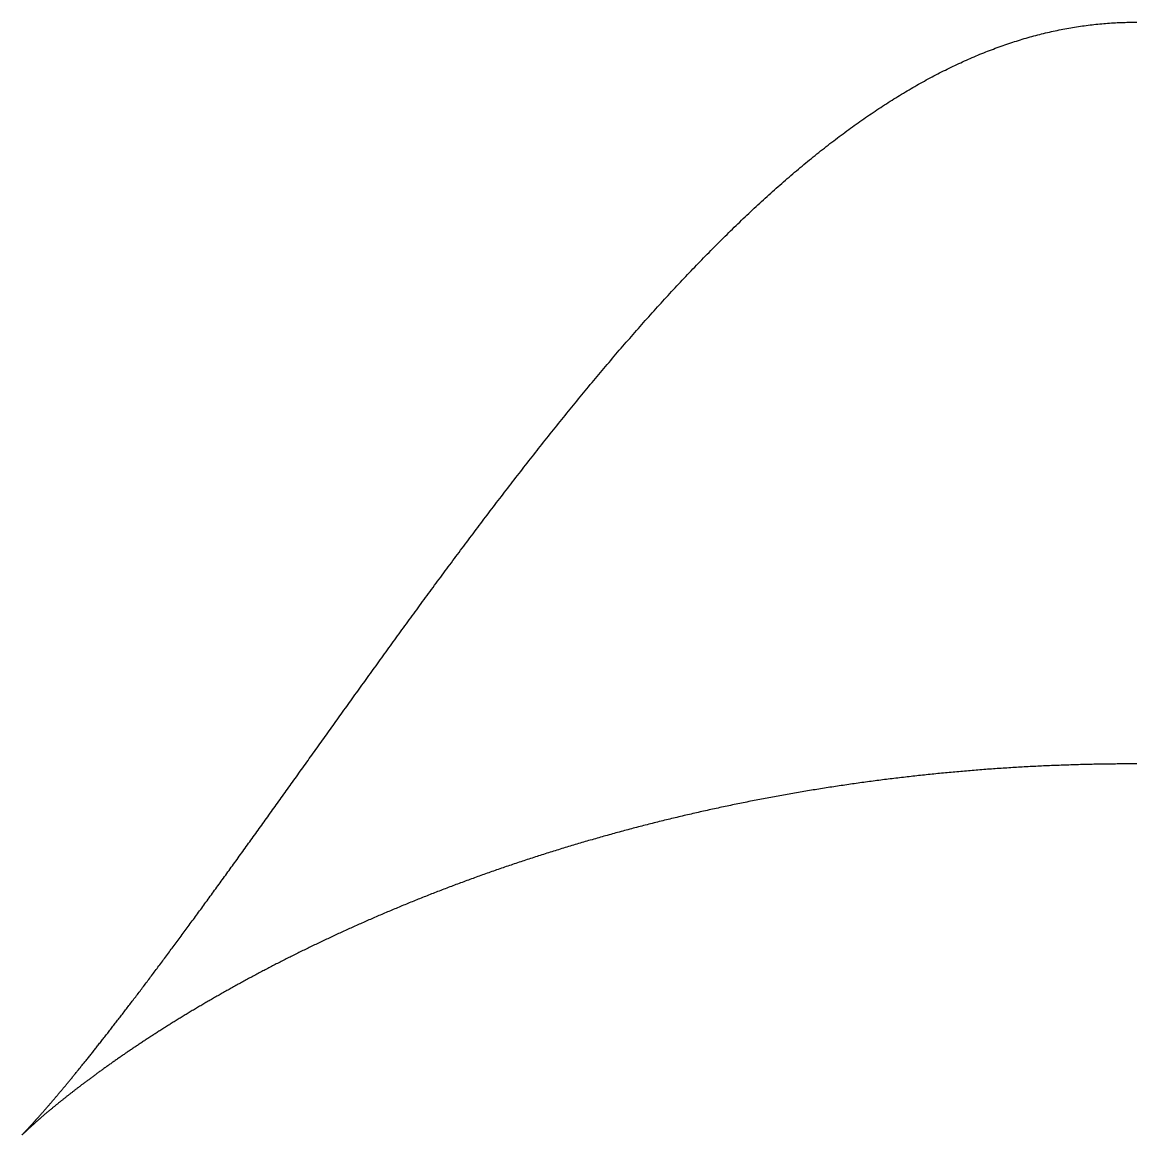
# Model space of a CAD drawing. Header units: metres. Extents: x 0 to 80, y 0 to 80.
# Drawn here: x 30.16 to 40, y 15.08 to 24.92 of the extents above; entities that cross this region are included whole.
import ezdxf

# ---------------------------------------------------------------- set-up
doc = ezdxf.new("R2010")
doc.units = ezdxf.units.M

msp = doc.modelspace()

# ---------------------------------------------------------------- linework, layer by layer
at = {"layer": 'ENGRAVE'}
msp.add_lwpolyline([(40.017172, 18.360208), (40, 18.360217), (39.982828, 18.360208), (39.965657, 18.360184), (39.948485, 18.360142), (39.931313, 18.360084), (39.914142, 18.360009), (39.896971, 18.359917), (39.879801, 18.359809), (39.86263, 18.359684), (39.84546, 18.359543), (39.828291, 18.359384), (39.811122, 18.35921), (39.793954, 18.359018), (39.776786, 18.35881), (39.759619, 18.358585), (39.742453, 18.358344), (39.725287, 18.358086), (39.708123, 18.357811), (39.690959, 18.35752), (39.673796, 18.357212), (39.656634, 18.356888), (39.639474, 18.356547), (39.622314, 18.356189), (39.605155, 18.355814), (39.587998, 18.355423), (39.570842, 18.355016), (39.553687, 18.354592), (39.536534, 18.354151), (39.519382, 18.353693), (39.502231, 18.353219), (39.485082, 18.352729), (39.467935, 18.352221), (39.450789, 18.351698), (39.433645, 18.351157), (39.416502, 18.3506), (39.399362, 18.350027), (39.382223, 18.349437), (39.365086, 18.34883), (39.347951, 18.348207), (39.330818, 18.347567), (39.313687, 18.346911), (39.296558, 18.346238), (39.279431, 18.345548), (39.262307, 18.344842), (39.245185, 18.34412), (39.228065, 18.343381), (39.210947, 18.342625), (39.193832, 18.341853), (39.176719, 18.341065), (39.159609, 18.34026), (39.142501, 18.339438), (39.125396, 18.3386), (39.108293, 18.337746), (39.091194, 18.336875), (39.074097, 18.335988), (39.057002, 18.335084), (39.039911, 18.334163), (39.022823, 18.333227), (39.005737, 18.332273), (38.988655, 18.331304), (38.971576, 18.330318), (38.9545, 18.329315), (38.937427, 18.328296), (38.920357, 18.327261), (38.903291, 18.326209), (38.886228, 18.325141), (38.869168, 18.324057), (38.852112, 18.322956), (38.835059, 18.321839), (38.81801, 18.320705), (38.800964, 18.319556), (38.783922, 18.31839), (38.766884, 18.317207), (38.74985, 18.316008), (38.732819, 18.314793), (38.715792, 18.313562), (38.698769, 18.312314), (38.68175, 18.31105), (38.664735, 18.30977), (38.647724, 18.308474), (38.630718, 18.307161), (38.613715, 18.305832), (38.596717, 18.304487), (38.579723, 18.303126), (38.562733, 18.301748), (38.545748, 18.300355), (38.528767, 18.298945), (38.51179, 18.297519), (38.494818, 18.296077), (38.477851, 18.294618), (38.460888, 18.293144), (38.44393, 18.291653), (38.426977, 18.290147), (38.410029, 18.288624), (38.393085, 18.287085), (38.376146, 18.28553), (38.359212, 18.283959), (38.342284, 18.282372), (38.32536, 18.280769), (38.308441, 18.27915), (38.291528, 18.277515), (38.27462, 18.275864), (38.257717, 18.274197), (38.240819, 18.272514), (38.223926, 18.270815), (38.207039, 18.2691), (38.190158, 18.267369), (38.173282, 18.265623), (38.156412, 18.26386), (38.139547, 18.262081), (38.122688, 18.260287), (38.105834, 18.258477), (38.088987, 18.256651), (38.072145, 18.254809), (38.055309, 18.252951), (38.038479, 18.251078), (38.021655, 18.249189), (38.004837, 18.247283), (37.988025, 18.245363), (37.971219, 18.243426), (37.954419, 18.241474), (37.937626, 18.239506), (37.920839, 18.237522), (37.904058, 18.235523), (37.887284, 18.233508), (37.870516, 18.231478), (37.853754, 18.229431), (37.836999, 18.22737), (37.820251, 18.225292), (37.803509, 18.223199), (37.786774, 18.221091), (37.770046, 18.218967), (37.753324, 18.216827), (37.73661, 18.214672), (37.719902, 18.212501), (37.703201, 18.210315), (37.686508, 18.208114), (37.669821, 18.205897), (37.653141, 18.203665), (37.636469, 18.201417), (37.619803, 18.199154), (37.603145, 18.196875), (37.586494, 18.194582), (37.569851, 18.192272), (37.553215, 18.189948), (37.536586, 18.187608), (37.519965, 18.185253), (37.503352, 18.182883), (37.486746, 18.180498), (37.470148, 18.178097), (37.453557, 18.175681), (37.436975, 18.17325), (37.4204, 18.170804), (37.403832, 18.168343), (37.387273, 18.165866), (37.370722, 18.163375), (37.354179, 18.160868), (37.337644, 18.158346), (37.321117, 18.15581), (37.304598, 18.153258), (37.288087, 18.150691), (37.271585, 18.14811), (37.25509, 18.145513), (37.238605, 18.142902), (37.222127, 18.140275), (37.205658, 18.137634), (37.189198, 18.134978), (37.172746, 18.132307), (37.156303, 18.129621), (37.139869, 18.12692), (37.123443, 18.124205), (37.107026, 18.121475), (37.090617, 18.11873), (37.074218, 18.115971), (37.057828, 18.113196), (37.041446, 18.110408), (37.025074, 18.107604), (37.00871, 18.104786), (36.992356, 18.101953), (36.976011, 18.099106), (36.959675, 18.096244), (36.943348, 18.093368), (36.927031, 18.090477), (36.910723, 18.087571), (36.894424, 18.084652), (36.878135, 18.081717), (36.861855, 18.078769), (36.845585, 18.075806), (36.829325, 18.072829), (36.813074, 18.069837), (36.796833, 18.066831), (36.780602, 18.063811), (36.76438, 18.060776), (36.748168, 18.057727), (36.731967, 18.054664), (36.715775, 18.051587), (36.699593, 18.048496), (36.683421, 18.045391), (36.66726, 18.042271), (36.651108, 18.039138), (36.634967, 18.03599), (36.618836, 18.032828), (36.602715, 18.029653), (36.586605, 18.026463), (36.570505, 18.02326), (36.554415, 18.020042), (36.538336, 18.016811), (36.522267, 18.013566), (36.506209, 18.010306), (36.490162, 18.007034), (36.474126, 18.003747), (36.4581, 18.000447), (36.442085, 17.997132), (36.42608, 17.993805), (36.410087, 17.990463), (36.394105, 17.987108), (36.378133, 17.983739), (36.362173, 17.980357), (36.346224, 17.976961), (36.330285, 17.973551), (36.314358, 17.970128), (36.298443, 17.966692), (36.282538, 17.963242), (36.266645, 17.959779), (36.250763, 17.956302), (36.234893, 17.952812), (36.219034, 17.949309), (36.203187, 17.945792), (36.187351, 17.942262), (36.171527, 17.938719), (36.155714, 17.935163), (36.139913, 17.931593), (36.124124, 17.92801), (36.108347, 17.924415), (36.092581, 17.920806), (36.076828, 17.917184), (36.061086, 17.913549), (36.045357, 17.909901), (36.029639, 17.90624), (36.013934, 17.902566), (35.998241, 17.898879), (35.982559, 17.895179), (35.966891, 17.891467), (35.951234, 17.887741), (35.93559, 17.884003), (35.919958, 17.880252), (35.904339, 17.876489), (35.888732, 17.872713), (35.873137, 17.868924), (35.857555, 17.865122), (35.841986, 17.861308), (35.82643, 17.857481), (35.810886, 17.853642), (35.795355, 17.84979), (35.779836, 17.845926), (35.764331, 17.84205), (35.748838, 17.838161), (35.733359, 17.834259), (35.717892, 17.830346), (35.702439, 17.82642), (35.686998, 17.822482), (35.671571, 17.818531), (35.656157, 17.814568), (35.640756, 17.810594), (35.625368, 17.806607), (35.609994, 17.802608), (35.594633, 17.798597), (35.579286, 17.794574), (35.563952, 17.790539), (35.548631, 17.786492), (35.533324, 17.782433), (35.518031, 17.778362), (35.502751, 17.77428), (35.487485, 17.770185), (35.472233, 17.766079), (35.456994, 17.761961), (35.44177, 17.757831), (35.426559, 17.75369), (35.411362, 17.749537), (35.396179, 17.745373), (35.381011, 17.741197), (35.365856, 17.737009), (35.350715, 17.73281), (35.335589, 17.728599), (35.320477, 17.724377), (35.305379, 17.720144), (35.290295, 17.715899), (35.275226, 17.711643), (35.260171, 17.707376), (35.24513, 17.703098), (35.230104, 17.698808), (35.215093, 17.694507), (35.200096, 17.690195), (35.185113, 17.685872), (35.170146, 17.681538), (35.155193, 17.677193), (35.140255, 17.672837), (35.125331, 17.668471), (35.110423, 17.664093), (35.095529, 17.659704), (35.08065, 17.655305), (35.065787, 17.650894), (35.050938, 17.646473), (35.036105, 17.642042), (35.021286, 17.6376), (35.006483, 17.633147), (34.991695, 17.628683), (34.976922, 17.624209), (34.962164, 17.619725), (34.947422, 17.61523), (34.932695, 17.610724), (34.917984, 17.606209), (34.903288, 17.601682), (34.888608, 17.597146), (34.873943, 17.592599), (34.859294, 17.588043), (34.84466, 17.583476), (34.830043, 17.578898), (34.81544, 17.574311), (34.800854, 17.569714), (34.786284, 17.565107), (34.771729, 17.560489), (34.757191, 17.555862), (34.742668, 17.551225), (34.728161, 17.546578), (34.713671, 17.541921), (34.699196, 17.537255), (34.684738, 17.532579), (34.670296, 17.527893), (34.65587, 17.523197), (34.64146, 17.518492), (34.627067, 17.513777), (34.61269, 17.509053), (34.59833, 17.50432), (34.583986, 17.499577), (34.569658, 17.494824), (34.555347, 17.490062), (34.541053, 17.485291), (34.526775, 17.480511), (34.512514, 17.475721), (34.498269, 17.470923), (34.484042, 17.466115), (34.469831, 17.461298), (34.455637, 17.456472), (34.44146, 17.451637), (34.427299, 17.446794), (34.413156, 17.441941), (34.39903, 17.437079), (34.384921, 17.432209), (34.370829, 17.42733), (34.356754, 17.422442), (34.342696, 17.417545), (34.328656, 17.41264), (34.314633, 17.407726), (34.300627, 17.402804), (34.286638, 17.397873), (34.272667, 17.392934), (34.258714, 17.387987), (34.244777, 17.383031), (34.230859, 17.378066), (34.216958, 17.373094), (34.203074, 17.368113), (34.189209, 17.363124), (34.17536, 17.358127), (34.16153, 17.353122), (34.147718, 17.348109), (34.133923, 17.343087), (34.120146, 17.338058), (34.106387, 17.333021), (34.092646, 17.327977), (34.078923, 17.322924), (34.065218, 17.317863), (34.051531, 17.312795), (34.037862, 17.30772), (34.024212, 17.302636), (34.010579, 17.297545), (33.996965, 17.292447), (33.983369, 17.287341), (33.969792, 17.282228), (33.956233, 17.277107), (33.942692, 17.271979), (33.92917, 17.266844), (33.915666, 17.261701), (33.902181, 17.256552), (33.888714, 17.251395), (33.875266, 17.246231), (33.861836, 17.24106), (33.848426, 17.235882), (33.835034, 17.230698), (33.82166, 17.225506), (33.808306, 17.220307), (33.794971, 17.215102), (33.781654, 17.20989), (33.768356, 17.204672), (33.755077, 17.199446), (33.741818, 17.194214), (33.728577, 17.188976), (33.715356, 17.183731), (33.702153, 17.17848), (33.68897, 17.173222), (33.675806, 17.167958), (33.662661, 17.162688), (33.649536, 17.157411), (33.63643, 17.152129), (33.623343, 17.14684), (33.610276, 17.141545), (33.597228, 17.136244), (33.5842, 17.130937), (33.571191, 17.125624), (33.558202, 17.120306), (33.545233, 17.114981), (33.532283, 17.109651), (33.519353, 17.104315), (33.506442, 17.098974), (33.493552, 17.093626), (33.480681, 17.088274), (33.46783, 17.082915), (33.454999, 17.077552), (33.442188, 17.072183), (33.429396, 17.066808), (33.416625, 17.061429), (33.403874, 17.056044), (33.391143, 17.050654), (33.378432, 17.045258), (33.365742, 17.039858), (33.353071, 17.034453), (33.340421, 17.029043), (33.327791, 17.023627), (33.315181, 17.018207), (33.302592, 17.012783), (33.290023, 17.007353), (33.277475, 17.001919), (33.264947, 16.99648), (33.25244, 16.991036), (33.239953, 16.985588), (33.227486, 16.980136), (33.215041, 16.974679), (33.202616, 16.969217), (33.190212, 16.963752), (33.177828, 16.958282), (33.165465, 16.952808), (33.153123, 16.94733), (33.140802, 16.941847), (33.128502, 16.936361), (33.116223, 16.930871), (33.103965, 16.925377), (33.091727, 16.919879), (33.079511, 16.914377), (33.067316, 16.908871), (33.055142, 16.903362), (33.042989, 16.897849), (33.030857, 16.892332), (33.018747, 16.886812), (33.006658, 16.881288), (32.99459, 16.875761), (32.982543, 16.870231), (32.970518, 16.864698), (32.958515, 16.859161), (32.946532, 16.853621), (32.934571, 16.848077), (32.922632, 16.842531), (32.910714, 16.836982), (32.898818, 16.83143), (32.886944, 16.825875), (32.875091, 16.820317), (32.86326, 16.814756), (32.85145, 16.809193), (32.839663, 16.803627), (32.827897, 16.798058), (32.816153, 16.792487), (32.804431, 16.786913), (32.792731, 16.781337), (32.781053, 16.775758), (32.769396, 16.770177), (32.757762, 16.764594), (32.74615, 16.759009), (32.73456, 16.753422), (32.722992, 16.747832), (32.711446, 16.742241), (32.699923, 16.736647), (32.688422, 16.731052), (32.676943, 16.725455), (32.665486, 16.719856), (32.654052, 16.714255), (32.64264, 16.708653), (32.63125, 16.703049), (32.619883, 16.697444), (32.608538, 16.691837), (32.597216, 16.686229), (32.585917, 16.680619), (32.57464, 16.675008), (32.563385, 16.669396), (32.552153, 16.663783), (32.540944, 16.658168), (32.529758, 16.652553), (32.518595, 16.646937), (32.507454, 16.641319), (32.496336, 16.635701), (32.485241, 16.630082), (32.474169, 16.624462), (32.463119, 16.618842), (32.452093, 16.613221), (32.44109, 16.607599), (32.430109, 16.601977), (32.419152, 16.596355), (32.408218, 16.590732), (32.397307, 16.585109), (32.386419, 16.579486), (32.375554, 16.573862), (32.364713, 16.568239), (32.353895, 16.562615), (32.3431, 16.556991), (32.332328, 16.551368), (32.32158, 16.545744), (32.310855, 16.540121), (32.300154, 16.534498), (32.289476, 16.528875), (32.278821, 16.523253), (32.26819, 16.517632), (32.257583, 16.51201), (32.246999, 16.50639), (32.236439, 16.50077), (32.225903, 16.49515), (32.21539, 16.489532), (32.204901, 16.483914), (32.194435, 16.478298), (32.183994, 16.472682), (32.173576, 16.467067), (32.163182, 16.461454), (32.152812, 16.455841), (32.142466, 16.45023), (32.132143, 16.44462), (32.121845, 16.439012), (32.111571, 16.433405), (32.10132, 16.427799), (32.091094, 16.422195), (32.080892, 16.416593), (32.070714, 16.410992), (32.06056, 16.405393), (32.050431, 16.399796), (32.040325, 16.394201), (32.030244, 16.388608), (32.020187, 16.383017), (32.010155, 16.377428), (32.000146, 16.371841), (31.990162, 16.366256), (31.980203, 16.360674), (31.970268, 16.355094), (31.960357, 16.349516), (31.950471, 16.343941), (31.94061, 16.338368), (31.930772, 16.332798), (31.92096, 16.327231), (31.911172, 16.321667), (31.901409, 16.316105), (31.89167, 16.310546), (31.881957, 16.304991), (31.872267, 16.299438), (31.862603, 16.293888), (31.852964, 16.288342), (31.843349, 16.282799), (31.833759, 16.277259), (31.824194, 16.271722), (31.814654, 16.266189), (31.805139, 16.260659), (31.795648, 16.255133), (31.786183, 16.249611), (31.776743, 16.244092), (31.767328, 16.238578), (31.757938, 16.233067), (31.748573, 16.22756), (31.739233, 16.222057), (31.729918, 16.216558), (31.720629, 16.211063), (31.711364, 16.205572), (31.702125, 16.200086), (31.692912, 16.194604), (31.683723, 16.189126), (31.67456, 16.183653), (31.665422, 16.178184), (31.65631, 16.17272), (31.647223, 16.167261), (31.638162, 16.161807), (31.629126, 16.156357), (31.620115, 16.150912), (31.61113, 16.145472), (31.602171, 16.140038), (31.593237, 16.134608), (31.584328, 16.129183), (31.575446, 16.123764), (31.566589, 16.11835), (31.557758, 16.112942), (31.548952, 16.107539), (31.540172, 16.102141), (31.531418, 16.09675), (31.52269, 16.091363), (31.513988, 16.085983), (31.505311, 16.080608), (31.49666, 16.07524), (31.488035, 16.069877), (31.479437, 16.06452), (31.470864, 16.05917), (31.462317, 16.053825), (31.453796, 16.048487), (31.445301, 16.043156), (31.436832, 16.03783), (31.428389, 16.032511), (31.419973, 16.027199), (31.411582, 16.021893), (31.403218, 16.016594), (31.39488, 16.011302), (31.386568, 16.006016), (31.378282, 16.000738), (31.370023, 15.995466), (31.36179, 15.990202), (31.353583, 15.984944), (31.345402, 15.979694), (31.337248, 15.974451), (31.329121, 15.969216), (31.321019, 15.963988), (31.312944, 15.958767), (31.304896, 15.953554), (31.296874, 15.948349), (31.288879, 15.943151), (31.28091, 15.937961), (31.272967, 15.932779), (31.265052, 15.927605), (31.257162, 15.922439), (31.2493, 15.917281), (31.241464, 15.912131), (31.233655, 15.90699), (31.225872, 15.901856), (31.218117, 15.896731), (31.210388, 15.891615), (31.202686, 15.886507), (31.19501, 15.881408), (31.187362, 15.876317), (31.17974, 15.871235), (31.172145, 15.866162), (31.164577, 15.861098), (31.157036, 15.856043), (31.149522, 15.850997), (31.142035, 15.84596), (31.134574, 15.840933), (31.127141, 15.835914), (31.119735, 15.830905), (31.112356, 15.825906), (31.105004, 15.820916), (31.097679, 15.815935), (31.090381, 15.810964), (31.08311, 15.806003), (31.075867, 15.801052), (31.068651, 15.79611), (31.061461, 15.791179), (31.0543, 15.786258), (31.047165, 15.781346), (31.040057, 15.776445), (31.032977, 15.771555), (31.025925, 15.766674), (31.018899, 15.761804), (31.011901, 15.756945), (31.00493, 15.752096), (30.997987, 15.747258), (30.991071, 15.74243), (30.984183, 15.737613), (30.977322, 15.732808), (30.970488, 15.728013), (30.963682, 15.723229), (30.956904, 15.718456), (30.950153, 15.713695), (30.94343, 15.708945), (30.936734, 15.704206), (30.930066, 15.699478), (30.923425, 15.694762), (30.916812, 15.690058), (30.910227, 15.685365), (30.90367, 15.680684), (30.89714, 15.676015), (30.890638, 15.671358), (30.884164, 15.666713), (30.877717, 15.66208), (30.871298, 15.657459), (30.864907, 15.65285), (30.858544, 15.648253), (30.852209, 15.643669), (30.845902, 15.639097), (30.839622, 15.634538), (30.83337, 15.629991), (30.827147, 15.625457), (30.820951, 15.620936), (30.814783, 15.616428), (30.808643, 15.611932), (30.802531, 15.60745), (30.796448, 15.602981), (30.790392, 15.598524), (30.784364, 15.594081), (30.778365, 15.589652), (30.772393, 15.585235), (30.76645, 15.580833), (30.760534, 15.576443), (30.754647, 15.572068), (30.748788, 15.567706), (30.742957, 15.563358), (30.737155, 15.559023), (30.73138, 15.554703), (30.725634, 15.550397), (30.719916, 15.546104), (30.714226, 15.541826), (30.708565, 15.537563), (30.702932, 15.533313), (30.697327, 15.529078), (30.691751, 15.524858), (30.686203, 15.520652), (30.680683, 15.51646), (30.675192, 15.512284), (30.669729, 15.508122), (30.664294, 15.503975), (30.658888, 15.499844), (30.653511, 15.495727), (30.648162, 15.491625), (30.642841, 15.487539), (30.637549, 15.483468), (30.632285, 15.479412), (30.62705, 15.475372), (30.621844, 15.471347), (30.616666, 15.467338), (30.611517, 15.463345), (30.606396, 15.459367), (30.601304, 15.455405), (30.59624, 15.45146), (30.591205, 15.44753), (30.586199, 15.443616), (30.581222, 15.439719), (30.576273, 15.435838), (30.571353, 15.431973), (30.566461, 15.428124), (30.561598, 15.424293), (30.556765, 15.420477), (30.551959, 15.416679), (30.547183, 15.412897), (30.542435, 15.409132), (30.537717, 15.405384), (30.533027, 15.401653), (30.528366, 15.397939), (30.523733, 15.394242), (30.51913, 15.390562), (30.514555, 15.3869), (30.51001, 15.383255), (30.505493, 15.379628), (30.501005, 15.376018), (30.496546, 15.372426), (30.492117, 15.368851), (30.487716, 15.365295), (30.483344, 15.361756), (30.479001, 15.358235), (30.474687, 15.354733), (30.470402, 15.351248), (30.466146, 15.347782), (30.461919, 15.344334), (30.457721, 15.340904), (30.453552, 15.337493), (30.449413, 15.334101), (30.445302, 15.330727), (30.441221, 15.327372), (30.437168, 15.324035), (30.433145, 15.320718), (30.429151, 15.317419), (30.425186, 15.31414), (30.42125, 15.310879), (30.417344, 15.307638), (30.413466, 15.304416), (30.409618, 15.301213), (30.405799, 15.29803), (30.402009, 15.294867), (30.398249, 15.291723), (30.394517, 15.288599), (30.390815, 15.285494), (30.387143, 15.28241), (30.383499, 15.279345), (30.379885, 15.2763), (30.3763, 15.273276), (30.372745, 15.270272), (30.369218, 15.267288), (30.365721, 15.264324), (30.362254, 15.261381), (30.358816, 15.258458), (30.355407, 15.255556), (30.352027, 15.252675), (30.348677, 15.249814), (30.345357, 15.246974), (30.342066, 15.244155), (30.338804, 15.241358), (30.335571, 15.238581), (30.332368, 15.235825), (30.329195, 15.233091), (30.326051, 15.230378), (30.322936, 15.227687), (30.319851, 15.225017), (30.316796, 15.222368), (30.313769, 15.219742), (30.310773, 15.217137), (30.307806, 15.214554), (30.304868, 15.211992), (30.30196, 15.209453), (30.299082, 15.206936), (30.296233, 15.204441), (30.293413, 15.201969), (30.290624, 15.199518), (30.287863, 15.197091), (30.285133, 15.194685), (30.282432, 15.192302), (30.27976, 15.189942), (30.277118, 15.187605), (30.274506, 15.18529), (30.271923, 15.182999), (30.269371, 15.18073), (30.266847, 15.178485), (30.264354, 15.176262), (30.261889, 15.174063), (30.259455, 15.171887), (30.25705, 15.169735), (30.254675, 15.167606), (30.25233, 15.165501), (30.250014, 15.163419), (30.247729, 15.161361), (30.245472, 15.159327), (30.243246, 15.157317), (30.241049, 15.155331), (30.238882, 15.153369), (30.236745, 15.151431), (30.234637, 15.149517), (30.232559, 15.147628), (30.230511, 15.145763), (30.228493, 15.143922), (30.226504, 15.142106), (30.224545, 15.140315), (30.222616, 15.138548), (30.220717, 15.136806), (30.218848, 15.135089), (30.217008, 15.133397), (30.215198, 15.131731), (30.213418, 15.130089), (30.211668, 15.128472), (30.209948, 15.126881), (30.208257, 15.125315), (30.206596, 15.123775), (30.204965, 15.12226), (30.203364, 15.120771), (30.201793, 15.119307), (30.200252, 15.11787), (30.19874, 15.116458), (30.197258, 15.115072), (30.195807, 15.113712), (30.194385, 15.112379), (30.192993, 15.111071), (30.19163, 15.10979), (30.190298, 15.108535), (30.188996, 15.107307), (30.187723, 15.106105), (30.18648, 15.10493), (30.185267, 15.103781), (30.184085, 15.102659), (30.182932, 15.101564), (30.181809, 15.100496), (30.180715, 15.099455), (30.179652, 15.098441), (30.178619, 15.097455), (30.177615, 15.096495), (30.176642, 15.095563), (30.175698, 15.094658), (30.174784, 15.093781), (30.173901, 15.092932), (30.173047, 15.09211), (30.172223, 15.091315), (30.171429, 15.090549), (30.170665, 15.08981), (30.169931, 15.0891), (30.169227, 15.088418), (30.168553, 15.087763), (30.167909, 15.087137), (30.167294, 15.086539), (30.16671, 15.08597), (30.166156, 15.085429), (30.165631, 15.084917), (30.165137, 15.084433), (30.164672, 15.083978), (30.164238, 15.083552), (30.163833, 15.083154), (30.163459, 15.082786), (30.163114, 15.082446), (30.162799, 15.082136), (30.162515, 15.081855), (30.16226, 15.081603), (30.162035, 15.08138), (30.16184, 15.081187), (30.161676, 15.081023), (30.161541, 15.080889), (30.161436, 15.080785), (30.161361, 15.08071), (30.161316, 15.080665), (30.161301, 15.08065), (30.161316, 15.080665), (30.161361, 15.08071), (30.161436, 15.080786), (30.161541, 15.080891), (30.161676, 15.081027), (30.16184, 15.081193), (30.162035, 15.081389), (30.16226, 15.081616), (30.162515, 15.081874), (30.162799, 15.082162), (30.163114, 15.082481), (30.163459, 15.082831), (30.163833, 15.083212), (30.164238, 15.083623), (30.164672, 15.084066), (30.165137, 15.08454), (30.165631, 15.085045), (30.166156, 15.085581), (30.16671, 15.086149), (30.167294, 15.086749), (30.167909, 15.087379), (30.168553, 15.088042), (30.169227, 15.088736), (30.169931, 15.089461), (30.170665, 15.090219), (30.171429, 15.091008), (30.172223, 15.09183), (30.173047, 15.092683), (30.173901, 15.093569), (30.174784, 15.094487), (30.175698, 15.095437), (30.176642, 15.096419), (30.177615, 15.097434), (30.178619, 15.098482), (30.179652, 15.099562), (30.180715, 15.100674), (30.181809, 15.10182), (30.182932, 15.102998), (30.184085, 15.104209), (30.185267, 15.105453), (30.18648, 15.10673), (30.187723, 15.10804), (30.188996, 15.109383), (30.190298, 15.11076), (30.19163, 15.11217), (30.192993, 15.113613), (30.194385, 15.11509), (30.195807, 15.1166), (30.197258, 15.118144), (30.19874, 15.119721), (30.200252, 15.121332), (30.201793, 15.122977), (30.203364, 15.124656), (30.204965, 15.126369), (30.206596, 15.128116), (30.208257, 15.129897), (30.209948, 15.131713), (30.211668, 15.133562), (30.213418, 15.135446), (30.215198, 15.137364), (30.217008, 15.139317), (30.218848, 15.141304), (30.220717, 15.143326), (30.222616, 15.145383), (30.224545, 15.147474), (30.226504, 15.1496), (30.228493, 15.151761), (30.230511, 15.153957), (30.232559, 15.156188), (30.234637, 15.158454), (30.236745, 15.160756), (30.238882, 15.163092), (30.241049, 15.165464), (30.243246, 15.167871), (30.245472, 15.170314), (30.247729, 15.172792), (30.250014, 15.175305), (30.25233, 15.177855), (30.254675, 15.18044), (30.25705, 15.18306), (30.259455, 15.185717), (30.261889, 15.18841), (30.264354, 15.191138), (30.266847, 15.193903), (30.269371, 15.196703), (30.271923, 15.19954), (30.274506, 15.202413), (30.277118, 15.205323), (30.27976, 15.208268), (30.282432, 15.211251), (30.285133, 15.214269), (30.287863, 15.217325), (30.290624, 15.220417), (30.293413, 15.223545), (30.296233, 15.22671), (30.299082, 15.229913), (30.30196, 15.233152), (30.304868, 15.236428), (30.307806, 15.239741), (30.310773, 15.243091), (30.313769, 15.246478), (30.316796, 15.249902), (30.319851, 15.253364), (30.322936, 15.256863), (30.326051, 15.260399), (30.329195, 15.263973), (30.332368, 15.267584), (30.335571, 15.271233), (30.338804, 15.27492), (30.342066, 15.278644), (30.345357, 15.282406), (30.348677, 15.286206), (30.352027, 15.290043), (30.355407, 15.293919), (30.358816, 15.297832), (30.362254, 15.301784), (30.365721, 15.305773), (30.369218, 15.309801), (30.372745, 15.313867), (30.3763, 15.317971), (30.379885, 15.322114), (30.383499, 15.326295), (30.387143, 15.330514), (30.390815, 15.334772), (30.394517, 15.339069), (30.398249, 15.343404), (30.402009, 15.347778), (30.405799, 15.35219), (30.409618, 15.356641), (30.413466, 15.361131), (30.417344, 15.36566), (30.42125, 15.370228), (30.425186, 15.374835), (30.429151, 15.379481), (30.433145, 15.384166), (30.437168, 15.38889), (30.441221, 15.393654), (30.445302, 15.398456), (30.449413, 15.403298), (30.453552, 15.40818), (30.457721, 15.4131), (30.461919, 15.41806), (30.466146, 15.42306), (30.470402, 15.428099), (30.474687, 15.433178), (30.479001, 15.438297), (30.483344, 15.443455), (30.487716, 15.448653), (30.492117, 15.453891), (30.496546, 15.459168), (30.501005, 15.464486), (30.505493, 15.469843), (30.51001, 15.475241), (30.514555, 15.480678), (30.51913, 15.486156), (30.523733, 15.491673), (30.528366, 15.497231), (30.533027, 15.502829), (30.537717, 15.508468), (30.542435, 15.514147), (30.547183, 15.519866), (30.551959, 15.525625), (30.556765, 15.531425), (30.561598, 15.537265), (30.566461, 15.543146), (30.571353, 15.549068), (30.576273, 15.55503), (30.581222, 15.561033), (30.586199, 15.567076), (30.591205, 15.57316), (30.59624, 15.579285), (30.601304, 15.585451), (30.606396, 15.591658), (30.611517, 15.597905), (30.616666, 15.604194), (30.621844, 15.610523), (30.62705, 15.616894), (30.632285, 15.623305), (30.637549, 15.629758), (30.642841, 15.636252), (30.648162, 15.642787), (30.653511, 15.649363), (30.658888, 15.65598), (30.664294, 15.662638), (30.669729, 15.669338), (30.675192, 15.676079), (30.680683, 15.682862), (30.686203, 15.689686), (30.691751, 15.696551), (30.697327, 15.703458), (30.702932, 15.710407), (30.708565, 15.717396), (30.714226, 15.724428), (30.719916, 15.731501), (30.725634, 15.738616), (30.73138, 15.745772), (30.737155, 15.75297), (30.742957, 15.760209), (30.748788, 15.767491), (30.754647, 15.774814), (30.760534, 15.782179), (30.76645, 15.789586), (30.772393, 15.797034), (30.778365, 15.804525), (30.784364, 15.812057), (30.790392, 15.819631), (30.796448, 15.827248), (30.802531, 15.834906), (30.808643, 15.842606), (30.814783, 15.850348), (30.820951, 15.858132), (30.827147, 15.865959), (30.83337, 15.873827), (30.839622, 15.881737), (30.845902, 15.88969), (30.852209, 15.897685), (30.858544, 15.905722), (30.864907, 15.913801), (30.871298, 15.921922), (30.877717, 15.930085), (30.884164, 15.938291), (30.890638, 15.946539), (30.89714, 15.954829), (30.90367, 15.963161), (30.910227, 15.971536), (30.916812, 15.979953), (30.923425, 15.988413), (30.930066, 15.996914), (30.936734, 16.005458), (30.94343, 16.014045), (30.950153, 16.022673), (30.956904, 16.031345), (30.963682, 16.040058), (30.970488, 16.048814), (30.977322, 16.057612), (30.984183, 16.066453), (30.991071, 16.075336), (30.997987, 16.084262), (31.00493, 16.09323), (31.011901, 16.102241), (31.018899, 16.111294), (31.025925, 16.120389), (31.032977, 16.129527), (31.040057, 16.138707), (31.047165, 16.14793), (31.0543, 16.157196), (31.061461, 16.166503), (31.068651, 16.175854), (31.075867, 16.185246), (31.08311, 16.194682), (31.090381, 16.204159), (31.097679, 16.21368), (31.105004, 16.223242), (31.112356, 16.232848), (31.119735, 16.242495), (31.127141, 16.252185), (31.134574, 16.261918), (31.142035, 16.271693), (31.149522, 16.281511), (31.157036, 16.291371), (31.164577, 16.301273), (31.172145, 16.311218), (31.17974, 16.321205), (31.187362, 16.331235), (31.19501, 16.341307), (31.202686, 16.351422), (31.210388, 16.361579), (31.218117, 16.371778), (31.225872, 16.38202), (31.233655, 16.392304), (31.241464, 16.40263), (31.2493, 16.412999), (31.257162, 16.42341), (31.265052, 16.433863), (31.272967, 16.444359), (31.28091, 16.454897), (31.288879, 16.465477), (31.296874, 16.4761), (31.304896, 16.486764), (31.312944, 16.497471), (31.321019, 16.50822), (31.329121, 16.519011), (31.337248, 16.529845), (31.345402, 16.54072), (31.353583, 16.551638), (31.36179, 16.562597), (31.370023, 16.573599), (31.378282, 16.584642), (31.386568, 16.595728), (31.39488, 16.606856), (31.403218, 16.618025), (31.411582, 16.629237), (31.419973, 16.64049), (31.428389, 16.651785), (31.436832, 16.663122), (31.445301, 16.674501), (31.453796, 16.685922), (31.462317, 16.697384), (31.470864, 16.708888), (31.479437, 16.720434), (31.488035, 16.732021), (31.49666, 16.74365), (31.505311, 16.75532), (31.513988, 16.767032), (31.52269, 16.778786), (31.531418, 16.79058), (31.540172, 16.802417), (31.548952, 16.814294), (31.557758, 16.826213), (31.566589, 16.838174), (31.575446, 16.850175), (31.584328, 16.862218), (31.593237, 16.874301), (31.602171, 16.886426), (31.61113, 16.898592), (31.620115, 16.910799), (31.629126, 16.923047), (31.638162, 16.935336), (31.647223, 16.947666), (31.65631, 16.960036), (31.665422, 16.972447), (31.67456, 16.984899), (31.683723, 16.997392), (31.692912, 17.009925), (31.702125, 17.022499), (31.711364, 17.035113), (31.720629, 17.047768), (31.729918, 17.060463), (31.739233, 17.073198), (31.748573, 17.085974), (31.757938, 17.09879), (31.767328, 17.111646), (31.776743, 17.124542), (31.786183, 17.137478), (31.795648, 17.150454), (31.805139, 17.16347), (31.814654, 17.176526), (31.824194, 17.189622), (31.833759, 17.202757), (31.843349, 17.215932), (31.852964, 17.229146), (31.862603, 17.2424), (31.872267, 17.255694), (31.881957, 17.269027), (31.89167, 17.282399), (31.901409, 17.29581), (31.911172, 17.30926), (31.92096, 17.32275), (31.930772, 17.336278), (31.94061, 17.349845), (31.950471, 17.363451), (31.960357, 17.377096), (31.970268, 17.39078), (31.980203, 17.404502), (31.990162, 17.418263), (32.000146, 17.432062), (32.010155, 17.445899), (32.020187, 17.459775), (32.030244, 17.473689), (32.040325, 17.487641), (32.050431, 17.501631), (32.06056, 17.515658), (32.070714, 17.529724), (32.080892, 17.543827), (32.091094, 17.557969), (32.10132, 17.572147), (32.111571, 17.586363), (32.121845, 17.600617), (32.132143, 17.614907), (32.142466, 17.629235), (32.152812, 17.6436), (32.163182, 17.658002), (32.173576, 17.672441), (32.183994, 17.686917), (32.194435, 17.701429), (32.204901, 17.715978), (32.21539, 17.730563), (32.225903, 17.745185), (32.236439, 17.759843), (32.246999, 17.774537), (32.257583, 17.789267), (32.26819, 17.804034), (32.278821, 17.818836), (32.289476, 17.833673), (32.300154, 17.848547), (32.310855, 17.863456), (32.32158, 17.8784), (32.332328, 17.89338), (32.3431, 17.908394), (32.353895, 17.923444), (32.364713, 17.938529), (32.375554, 17.953648), (32.386419, 17.968803), (32.397307, 17.983991), (32.408218, 17.999215), (32.419152, 18.014472), (32.430109, 18.029764), (32.44109, 18.04509), (32.452093, 18.06045), (32.463119, 18.075844), (32.474169, 18.091271), (32.485241, 18.106732), (32.496336, 18.122227), (32.507454, 18.137754), (32.518595, 18.153315), (32.529758, 18.16891), (32.540944, 18.184536), (32.552153, 18.200196), (32.563385, 18.215889), (32.57464, 18.231614), (32.585917, 18.247371), (32.597216, 18.26316), (32.608538, 18.278982), (32.619883, 18.294836), (32.63125, 18.310721), (32.64264, 18.326638), (32.654052, 18.342587), (32.665486, 18.358567), (32.676943, 18.374578), (32.688422, 18.39062), (32.699923, 18.406693), (32.711446, 18.422798), (32.722992, 18.438932), (32.73456, 18.455097), (32.74615, 18.471293), (32.757762, 18.487519), (32.769396, 18.503774), (32.781053, 18.52006), (32.792731, 18.536375), (32.804431, 18.55272), (32.816153, 18.569094), (32.827897, 18.585497), (32.839663, 18.60193), (32.85145, 18.618391), (32.86326, 18.634881), (32.875091, 18.6514), (32.886944, 18.667947), (32.898818, 18.684522), (32.910714, 18.701126), (32.922632, 18.717757), (32.934571, 18.734416), (32.946532, 18.751103), (32.958515, 18.767817), (32.970518, 18.784558), (32.982543, 18.801326), (32.99459, 18.818121), (33.006658, 18.834943), (33.018747, 18.851791), (33.030857, 18.868665), (33.042989, 18.885566), (33.055142, 18.902493), (33.067316, 18.919445), (33.079511, 18.936423), (33.091727, 18.953426), (33.103965, 18.970455), (33.116223, 18.987508), (33.128502, 19.004587), (33.140802, 19.02169), (33.153123, 19.038817), (33.165465, 19.055969), (33.177828, 19.073145), (33.190212, 19.090345), (33.202616, 19.107568), (33.215041, 19.124815), (33.227486, 19.142085), (33.239953, 19.159378), (33.25244, 19.176694), (33.264947, 19.194033), (33.277475, 19.211394), (33.290023, 19.228778), (33.302592, 19.246183), (33.315181, 19.26361), (33.327791, 19.281059), (33.340421, 19.29853), (33.353071, 19.316022), (33.365742, 19.333534), (33.378432, 19.351068), (33.391143, 19.368622), (33.403874, 19.386196), (33.416625, 19.403791), (33.429396, 19.421406), (33.442188, 19.43904), (33.454999, 19.456694), (33.46783, 19.474367), (33.480681, 19.492059), (33.493552, 19.50977), (33.506442, 19.5275), (33.519353, 19.545248), (33.532283, 19.563014), (33.545233, 19.580798), (33.558202, 19.5986), (33.571191, 19.616419), (33.5842, 19.634256), (33.597228, 19.652109), (33.610276, 19.66998), (33.623343, 19.687867), (33.63643, 19.70577), (33.649536, 19.723689), (33.662661, 19.741625), (33.675806, 19.759576), (33.68897, 19.777542), (33.702153, 19.795523), (33.715356, 19.813519), (33.728577, 19.83153), (33.741818, 19.849555), (33.755077, 19.867595), (33.768356, 19.885648), (33.781654, 19.903715), (33.794971, 19.921796), (33.808306, 19.939889), (33.82166, 19.957996), (33.835034, 19.976115), (33.848426, 19.994247), (33.861836, 20.01239), (33.875266, 20.030546), (33.888714, 20.048713), (33.902181, 20.066892), (33.915666, 20.085082), (33.92917, 20.103282), (33.942692, 20.121494), (33.956233, 20.139715), (33.969792, 20.157947), (33.983369, 20.176189), (33.996965, 20.19444), (34.010579, 20.2127), (34.024212, 20.23097), (34.037862, 20.249248), (34.051531, 20.267535), (34.065218, 20.28583), (34.078923, 20.304133), (34.092646, 20.322443), (34.106387, 20.340761), (34.120146, 20.359086), (34.133923, 20.377418), (34.147718, 20.395757), (34.16153, 20.414102), (34.17536, 20.432453), (34.189209, 20.450809), (34.203074, 20.469172), (34.216958, 20.487539), (34.230859, 20.505911), (34.244777, 20.524288), (34.258714, 20.542669), (34.272667, 20.561054), (34.286638, 20.579443), (34.300627, 20.597836), (34.314633, 20.616231), (34.328656, 20.63463), (34.342696, 20.653031), (34.356754, 20.671435), (34.370829, 20.68984), (34.384921, 20.708248), (34.39903, 20.726656), (34.413156, 20.745066), (34.427299, 20.763477), (34.44146, 20.781888), (34.455637, 20.8003), (34.469831, 20.818711), (34.484042, 20.837122), (34.498269, 20.855533), (34.512514, 20.873942), (34.526775, 20.892351), (34.541053, 20.910758), (34.555347, 20.929162), (34.569658, 20.947565), (34.583986, 20.965966), (34.59833, 20.984363), (34.61269, 21.002758), (34.627067, 21.021149), (34.64146, 21.039536), (34.65587, 21.057919), (34.670296, 21.076299), (34.684738, 21.094673), (34.699196, 21.113043), (34.713671, 21.131407), (34.728161, 21.149765), (34.742668, 21.168118), (34.757191, 21.186465), (34.771729, 21.204805), (34.786284, 21.223138), (34.800854, 21.241464), (34.81544, 21.259783), (34.830043, 21.278094), (34.84466, 21.296397), (34.859294, 21.314691), (34.873943, 21.332976), (34.888608, 21.351253), (34.903288, 21.36952), (34.917984, 21.387777), (34.932695, 21.406024), (34.947422, 21.424261), (34.962164, 21.442488), (34.976922, 21.460703), (34.991695, 21.478907), (35.006483, 21.497099), (35.021286, 21.515279), (35.036105, 21.533447), (35.050938, 21.551602), (35.065787, 21.569744), (35.08065, 21.587872), (35.095529, 21.605987), (35.110423, 21.624088), (35.125331, 21.642175), (35.140255, 21.660247), (35.155193, 21.678304), (35.170146, 21.696346), (35.185113, 21.714372), (35.200096, 21.732382), (35.215093, 21.750375), (35.230104, 21.768352), (35.24513, 21.786312), (35.260171, 21.804254), (35.275226, 21.822179), (35.290295, 21.840086), (35.305379, 21.857974), (35.320477, 21.875844), (35.335589, 21.893694), (35.350715, 21.911525), (35.365856, 21.929336), (35.381011, 21.947128), (35.396179, 21.964898), (35.411362, 21.982648), (35.426559, 22.000377), (35.44177, 22.018084), (35.456994, 22.03577), (35.472233, 22.053433), (35.487485, 22.071074), (35.502751, 22.088692), (35.518031, 22.106286), (35.533324, 22.123857), (35.548631, 22.141405), (35.563952, 22.158928), (35.579286, 22.176426), (35.594633, 22.193899), (35.609994, 22.211347), (35.625368, 22.22877), (35.640756, 22.246166), (35.656157, 22.263536), (35.671571, 22.280879), (35.686998, 22.298195), (35.702439, 22.315484), (35.717892, 22.332745), (35.733359, 22.349978), (35.748838, 22.367183), (35.764331, 22.384358), (35.779836, 22.401505), (35.795355, 22.418622), (35.810886, 22.435709), (35.82643, 22.452766), (35.841986, 22.469792), (35.857555, 22.486787), (35.873137, 22.503751), (35.888732, 22.520684), (35.904339, 22.537584), (35.919958, 22.554452), (35.93559, 22.571287), (35.951234, 22.58809), (35.966891, 22.604859), (35.982559, 22.621594), (35.998241, 22.638295), (36.013934, 22.654961), (36.029639, 22.671593), (36.045357, 22.688189), (36.061086, 22.70475), (36.076828, 22.721275), (36.092581, 22.737764), (36.108347, 22.754217), (36.124124, 22.770632), (36.139913, 22.78701), (36.155714, 22.80335), (36.171527, 22.819653), (36.187351, 22.835916), (36.203187, 22.852142), (36.219034, 22.868328), (36.234893, 22.884475), (36.250763, 22.900582), (36.266645, 22.916649), (36.282538, 22.932675), (36.298443, 22.94866), (36.314358, 22.964605), (36.330285, 22.980508), (36.346224, 22.996368), (36.362173, 23.012187), (36.378133, 23.027963), (36.394105, 23.043696), (36.410087, 23.059386), (36.42608, 23.075032), (36.442085, 23.090635), (36.4581, 23.106193), (36.474126, 23.121706), (36.490162, 23.137174), (36.506209, 23.152597), (36.522267, 23.167974), (36.538336, 23.183304), (36.554415, 23.198589), (36.570505, 23.213827), (36.586605, 23.229017), (36.602715, 23.24416), (36.618836, 23.259256), (36.634967, 23.274303), (36.651108, 23.289301), (36.66726, 23.304251), (36.683421, 23.319152), (36.699593, 23.334003), (36.715775, 23.348804), (36.731967, 23.363555), (36.748168, 23.378255), (36.76438, 23.392904), (36.780602, 23.407502), (36.796833, 23.422049), (36.813074, 23.436544), (36.829325, 23.450986), (36.845585, 23.465376), (36.861855, 23.479713), (36.878135, 23.493996), (36.894424, 23.508226), (36.910723, 23.522402), (36.927031, 23.536524), (36.943348, 23.550591), (36.959675, 23.564603), (36.976011, 23.57856), (36.992356, 23.592461), (37.00871, 23.606307), (37.025074, 23.620096), (37.041446, 23.633828), (37.057828, 23.647504), (37.074218, 23.661122), (37.090617, 23.674683), (37.107026, 23.688185), (37.123443, 23.70163), (37.139869, 23.715016), (37.156303, 23.728343), (37.172746, 23.741611), (37.189198, 23.754819), (37.205658, 23.767968), (37.222127, 23.781056), (37.238605, 23.794084), (37.25509, 23.807051), (37.271585, 23.819957), (37.288087, 23.832802), (37.304598, 23.845584), (37.321117, 23.858305), (37.337644, 23.870964), (37.354179, 23.883559), (37.370722, 23.896092), (37.387273, 23.908561), (37.403832, 23.920967), (37.4204, 23.933309), (37.436975, 23.945587), (37.453557, 23.9578), (37.470148, 23.969949), (37.486746, 23.982032), (37.503352, 23.99405), (37.519965, 24.006002), (37.536586, 24.017888), (37.553215, 24.029708), (37.569851, 24.041461), (37.586494, 24.053147), (37.603145, 24.064766), (37.619803, 24.076318), (37.636469, 24.087802), (37.653141, 24.099218), (37.669821, 24.110565), (37.686508, 24.121844), (37.703201, 24.133054), (37.719902, 24.144195), (37.73661, 24.155266), (37.753324, 24.166267), (37.770046, 24.177199), (37.786774, 24.18806), (37.803509, 24.19885), (37.820251, 24.20957), (37.836999, 24.220218), (37.853754, 24.230795), (37.870516, 24.241301), (37.887284, 24.251734), (37.904058, 24.262095), (37.920839, 24.272384), (37.937626, 24.2826), (37.954419, 24.292743), (37.971219, 24.302813), (37.988025, 24.312809), (38.004837, 24.322731), (38.021655, 24.33258), (38.038479, 24.342354), (38.055309, 24.352053), (38.072145, 24.361678), (38.088987, 24.371228), (38.105834, 24.380702), (38.122688, 24.390101), (38.139547, 24.399424), (38.156412, 24.408671), (38.173282, 24.417841), (38.190158, 24.426936), (38.207039, 24.435953), (38.223926, 24.444894), (38.240819, 24.453757), (38.257717, 24.462543), (38.27462, 24.471251), (38.291528, 24.479881), (38.308441, 24.488433), (38.32536, 24.496907), (38.342284, 24.505302), (38.359212, 24.513619), (38.376146, 24.521856), (38.393085, 24.530014), (38.410029, 24.538093), (38.426977, 24.546092), (38.44393, 24.554011), (38.460888, 24.56185), (38.477851, 24.569609), (38.494818, 24.577287), (38.51179, 24.584885), (38.528767, 24.592402), (38.545748, 24.599837), (38.562733, 24.607192), (38.579723, 24.614465), (38.596717, 24.621656), (38.613715, 24.628765), (38.630718, 24.635792), (38.647724, 24.642737), (38.664735, 24.6496), (38.68175, 24.65638), (38.698769, 24.663077), (38.715792, 24.669691), (38.732819, 24.676222), (38.74985, 24.68267), (38.766884, 24.689034), (38.783922, 24.695315), (38.800964, 24.701511), (38.81801, 24.707624), (38.835059, 24.713653), (38.852112, 24.719597), (38.869168, 24.725457), (38.886228, 24.731232), (38.903291, 24.736922), (38.920357, 24.742527), (38.937427, 24.748047), (38.9545, 24.753482), (38.971576, 24.758832), (38.988655, 24.764096), (39.005737, 24.769274), (39.022823, 24.774367), (39.039911, 24.779373), (39.057002, 24.784294), (39.074097, 24.789128), (39.091194, 24.793876), (39.108293, 24.798537), (39.125396, 24.803112), (39.142501, 24.8076), (39.159609, 24.812001), (39.176719, 24.816315), (39.193832, 24.820542), (39.210947, 24.824682), (39.228065, 24.828734), (39.245185, 24.832699), (39.262307, 24.836577), (39.279431, 24.840366), (39.296558, 24.844069), (39.313687, 24.847683), (39.330818, 24.851209), (39.347951, 24.854647), (39.365086, 24.857997), (39.382223, 24.861259), (39.399362, 24.864433), (39.416502, 24.867518), (39.433645, 24.870514), (39.450789, 24.873423), (39.467935, 24.876242), (39.485082, 24.878973), (39.502231, 24.881614), (39.519382, 24.884167), (39.536534, 24.886631), (39.553687, 24.889006), (39.570842, 24.891292), (39.587998, 24.893489), (39.605155, 24.895597), (39.622314, 24.897615), (39.639474, 24.899544), (39.656634, 24.901384), (39.673796, 24.903134), (39.690959, 24.904795), (39.708123, 24.906366), (39.725287, 24.907848), (39.742453, 24.90924), (39.759619, 24.910542), (39.776786, 24.911755), (39.793954, 24.912878), (39.811122, 24.913911), (39.828291, 24.914855), (39.84546, 24.915709), (39.86263, 24.916473), (39.879801, 24.917147), (39.896971, 24.917731), (39.914142, 24.918226), (39.931313, 24.91863), (39.948485, 24.918945), (39.965657, 24.91917), (39.982828, 24.919305), (40, 24.91935), (40.017172, 24.919305)], dxfattribs=at)

doc.saveas('drawing.dxf')
